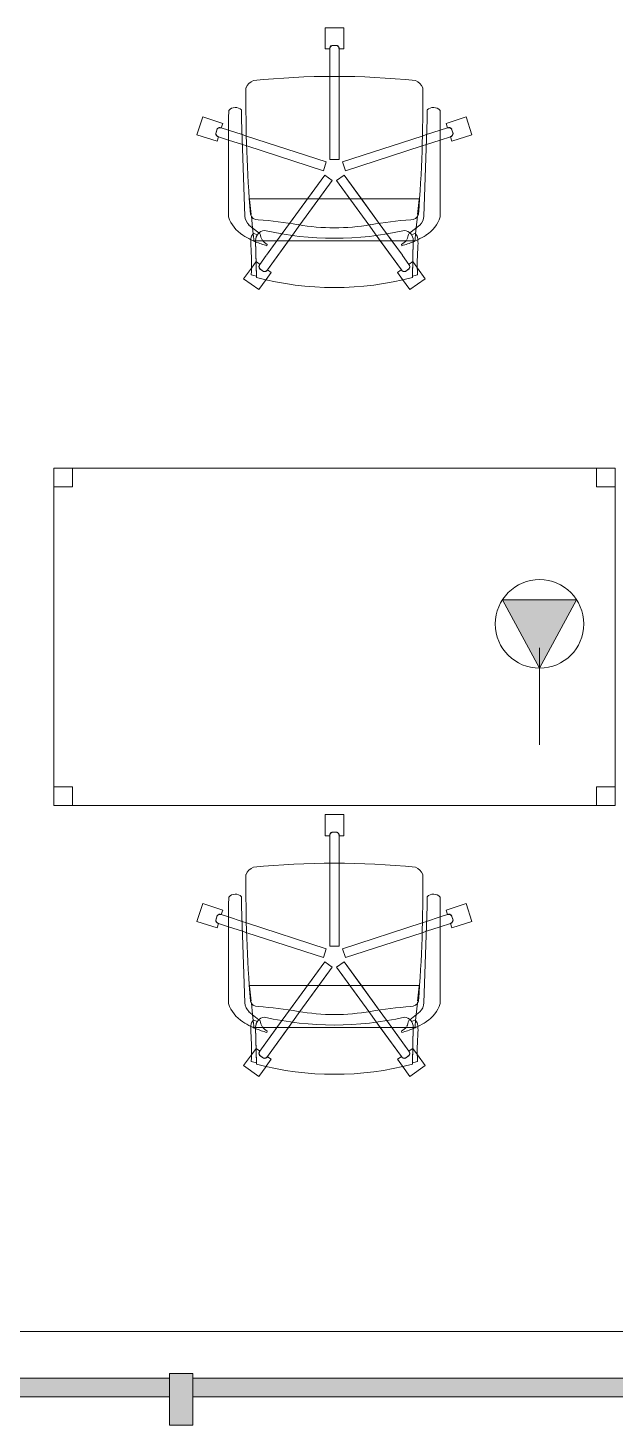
# Model space of a CAD drawing. Header units: inches. Extents: x 385 to 2249, y -1781 to -36.
# Drawn here: x 1795.1 to 1857.8, y -1724.9 to -1575.7 of the extents above; entities that cross this region are included whole.
import ezdxf

# ---------------------------------------------------------------- set-up
doc = ezdxf.new("R2010")
doc.units = ezdxf.units.IN
doc.header["$MEASUREMENT"] = 0
for name, color, linetype, lineweight in [('A-ANNO-NOTE', 131, 'Continuous', 30), ('A-GLAZ-CURT', 52, 'Continuous', 13), ('A-GLAZ-CWMG', 51, 'Continuous', 13), ('A-WALL', 113, 'Continuous', 13), ('I-FURN', 30, 'Continuous', 9)]:
    doc.layers.add(name, color=color, linetype=linetype, lineweight=lineweight)

# ---------------------------------------------------------------- blocks, each defined once
blk = doc.blocks.new('System Panel - Glazed 2-5105823-Level 5 POWER _ SIGNAL')
at = {"layer": 'A-GLAZ-CURT', "lineweight": 9}
blk.add_hatch(color=7, dxfattribs=at).paths.add_polyline_path([(-14.36, 0.25), (28.75, 0.25), (28.75, 2.25), (-28.75, 2.25), (-28.75, 0.25)], flags=0)
at = {"layer": 'A-GLAZ-CURT', "color": 8, "lineweight": 20}
for p, q in [((28.75, 2.25), (-28.75, 2.25)), ((-28.75, 2.25), (-28.75, 0.25)), ((28.75, 0.25), (28.75, 2.25)), ((-28.75, 0.25), (28.75, 0.25))]:
    blk.add_line(p, q, dxfattribs=at)
blk = doc.blocks.new('Rectangular Mullion - 2_5_ x 5_ rectangular-5104493-Level 5 POWER _ SIGNAL')
at = {"layer": 'A-GLAZ-CWMG', "lineweight": 9}
blk.add_hatch(color=7, dxfattribs=at).paths.add_polyline_path([(0, 2.75), (0, -2.75), (-2.5, -2.75), (-2.5, 2.75)], flags=0)
at = {"layer": 'A-GLAZ-CWMG', "color": 8, "lineweight": 20}
for p, q in [((-2.5, 2.75), (0, 2.75)), ((-2.5, -2.75), (-2.5, 2.75)), ((0, 2.75), (0, -2.75)), ((0, -2.75), (-2.5, -2.75))]:
    blk.add_line(p, q, dxfattribs=at)
blk = doc.blocks.new('Walls 49 - Walls 3-5097350-Level 5 POWER _ SIGNAL')
at = {"layer": 'A-WALL', "lineweight": 9}
blk.add_line((54.48, -1328.9), (54.48, -1537.12), dxfattribs=at)
blk = doc.blocks.new('F-Haworth_Chair_X99-Seminar - X99 Advanced Seminar Chair-V116-Level 5 POWER _ SIGNAL')
at = {"layer": 'I-FURN'}
for p, q in [((-8.08, 12.82), (-9.7, 11.65)), ((-8.08, 12.82), (-9.7, 11.65)), ((-7.29, 11.74), (-8.08, 12.82)), ((-7.29, 11.74), (-8.08, 12.82)), ((8.08, 12.82), (7.3, 11.75)), ((8.08, 12.82), (7.3, 11.75)), ((9.7, 11.65), (8.08, 12.82)), ((9.7, 11.65), (8.08, 12.82)), ((-9.7, 11.65), (-8.88, 10.52)), ((-9.7, 11.65), (-8.88, 10.52)), ((-8.88, 10.52), (-8.38, 9.83)), ((-8.88, 10.52), (-8.38, 9.83)), ((-8.34, 11.52), (-8.42, 7.57)), ((-8.42, 7.57), (-8.34, 11.37)), ((-8, 10.58), (-7.59, 10.88)), ((-8, 10.58), (-7.59, 10.88)), ((-7.59, 10.87), (-7.99, 10.57)), ((-7.59, 10.87), (-7.99, 10.57)), ((-6.76, 11), (-7.29, 11.74)), ((-6.76, 11), (-7.29, 11.74)), ((-4.9, 7.6), (-7.16, 10.71)), ((-4.47, 7.01), (-7.16, 10.71)), ((-7.15, 10.72), (-6.76, 11)), ((-7.15, 10.72), (-6.76, 11)), ((7.16, 10.71), (4.47, 7.01)), ((7.16, 10.71), (4.9, 7.6)), ((7.29, 11.74), (6.76, 11)), ((7.29, 11.74), (6.76, 11)), ((6.76, 11), (7.15, 10.72)), ((6.76, 11), (7.15, 10.72)), ((7.59, 10.88), (8, 10.58)), ((7.59, 10.88), (8, 10.58)), ((7.99, 10.57), (7.59, 10.87)), ((7.99, 10.57), (7.59, 10.87)), ((8.42, 7.57), (8.34, 11.52)), ((8.34, 11.37), (8.42, 7.57)), ((8.38, 9.83), (8.88, 10.52)), ((8.38, 9.83), (8.88, 10.52)), ((8.88, 10.52), (9.7, 11.65)), ((8.88, 10.52), (9.7, 11.65)), ((-8.38, 9.83), (-7.99, 10.11)), ((-8.38, 9.83), (-7.99, 10.11)), ((-7.97, 10.12), (-7.28, 9.17)), ((-7.97, 10.12), (-7.28, 9.17)), ((-7.27, 9.15), (-6.14, 7.6)), ((-7.27, 9.15), (-5.57, 6.82)), ((5.57, 6.82), (7.27, 9.15)), ((6.14, 7.6), (7.27, 9.15)), ((7.28, 9.17), (7.97, 10.12)), ((7.28, 9.17), (7.97, 10.12)), ((7.99, 10.11), (8.38, 9.83)), ((7.99, 10.11), (8.38, 9.83)), ((-8.6, 7.6), (-8.62, 7.43)), ((-8.49, 7.6), (-8.56, 7.6)), ((-7.65, 7.6), (-8.4, 7.6)), ((-6.14, 7.6), (-7.65, 7.6)), ((-7.18, 7.99), (-7.21, 8.13)), ((-4.9, 7.6), (-6.14, 7.6)), ((-6.14, 7.6), (-5.57, 6.82)), ((4.9, 7.6), (-4.9, 7.6)), ((-4.47, 7.01), (-4.9, 7.6)), ((4.9, 7.6), (4.47, 7.01)), ((6.14, 7.6), (4.9, 7.6)), ((5.57, 6.82), (6.14, 7.6)), ((7.65, 7.6), (6.14, 7.6)), ((7.21, 8.13), (7.18, 7.99)), ((8.4, 7.6), (7.65, 7.6)), ((8.56, 7.6), (8.49, 7.6)), ((8.62, 7.43), (8.6, 7.6)), ((-9.13, 5.92), (-8.07, 6.77)), ((-8.75, 6.22), (-8.88, 4.99)), ((-8.68, 6.87), (-8.75, 6.22)), ((-8.62, 7.42), (-8.68, 6.87)), ((-8.61, 6.81), (-8.23, 6.95)), ((-8.03, 6.81), (-7.95, 6.87)), ((-5.57, 6.82), (-4.79, 5.75)), ((-5.57, 6.82), (-4.79, 5.75)), ((-3.68, 5.91), (-4.47, 7.01)), ((-3.68, 5.91), (-4.47, 7.01)), ((4.47, 7.01), (3.68, 5.91)), ((4.47, 7.01), (3.68, 5.91)), ((4.79, 5.75), (5.57, 6.82)), ((4.79, 5.75), (5.57, 6.82)), ((7.95, 6.87), (8.03, 6.81)), ((8.07, 6.77), (9.13, 5.92)), ((8.23, 6.95), (8.61, 6.81)), ((8.68, 6.87), (8.62, 7.42)), ((8.75, 6.22), (8.68, 6.87)), ((8.88, 4.99), (8.75, 6.22)), ((-11.32, 5.06), (-11.32, -5.48)), ((-9.92, -5.36), (-9.57, 4.97)), ((-8.9, 4.8), (-9.07, 3.2)), ((-8.88, 4.99), (-8.89, 4.91)), ((-4.79, 5.75), (-2.89, 3.12)), ((-4.79, 5.75), (-1.04, 0.58)), ((-1.65, 3.12), (-3.68, 5.91)), ((-0.23, 1.17), (-3.68, 5.91)), ((3.68, 5.91), (0.23, 1.17)), ((1.04, 0.58), (4.79, 5.75)), ((3.68, 5.91), (1.65, 3.12)), ((2.89, 3.12), (4.79, 5.75)), ((8.89, 4.91), (8.88, 4.99)), ((9.07, 3.2), (8.9, 4.8)), ((9.57, 4.97), (9.92, -5.36)), ((11.32, -5.48), (11.32, 5.06)), ((-9.07, 3.2), (-9.07, 3.12)), ((-9.07, 3.12), (-2.89, 3.12)), ((-2.89, 3.12), (-1.65, 3.12)), ((-2.89, 3.12), (-1.04, 0.58)), ((-1.65, 3.12), (1.65, 3.12)), ((-0.23, 1.17), (-1.65, 3.12)), ((1.65, 3.12), (0.23, 1.17)), ((1.04, 0.58), (2.89, 3.12)), ((1.65, 3.12), (2.89, 3.12)), ((2.89, 3.12), (9.07, 3.12)), ((9.07, 3.12), (9.07, 3.2)), ((-1.18, 0.14), (-9.37, -2.52)), ((-1.18, 0.14), (-9.37, -2.52)), ((-0.87, -0.81), (-1.18, 0.14)), ((-0.87, -0.81), (-1.18, 0.14)), ((-1.04, 0.58), (-0.23, 1.17)), ((-1.04, 0.58), (-0.23, 1.17)), ((0.23, 1.17), (1.04, 0.58)), ((0.23, 1.17), (1.04, 0.58)), ((1.18, 0.14), (0.87, -0.81)), ((1.18, 0.14), (0.87, -0.81)), ((9.37, -2.52), (1.18, 0.14)), ((9.37, -2.52), (1.18, 0.14)), ((-9.38, -3.57), (-0.87, -0.81)), ((-9.38, -3.57), (-0.87, -0.81)), ((-0.5, -1.08), (-0.5, -9.91)), ((0.5, -1.08), (-0.5, -1.08)), ((-0.5, -1.08), (-0.5, -9.91)), ((0.5, -1.08), (-0.5, -1.08)), ((0.5, -9.91), (0.5, -1.08)), ((0.5, -9.91), (0.5, -1.08)), ((0.87, -0.81), (9.38, -3.57)), ((0.87, -0.81), (9.38, -3.57)), ((-9.83, -2.67), (-11.32, -3.15)), ((-9.83, -2.67), (-11.32, -3.15)), ((-9.37, -2.52), (-9.83, -2.67)), ((-9.37, -2.52), (-9.83, -2.67)), ((9.83, -2.67), (9.37, -2.52)), ((9.83, -2.67), (9.37, -2.52)), ((11.32, -3.15), (9.83, -2.67)), ((11.32, -3.15), (9.83, -2.67)), ((-12.55, -3.03), (-14.69, -3.72)), ((-12.55, -3.03), (-14.69, -3.72)), ((-14.69, -3.72), (-14.08, -5.62)), ((-14.69, -3.72), (-14.08, -5.62)), ((-12.53, -4.34), (-12.69, -3.85)), ((-12.53, -4.34), (-12.69, -3.85)), ((-12.68, -3.86), (-12.52, -4.33)), ((-12.68, -3.86), (-12.52, -4.33)), ((-12.4, -3.49), (-12.55, -3.03)), ((-12.4, -3.49), (-12.55, -3.03)), ((-11.32, -3.15), (-12.4, -3.5)), ((-11.32, -3.15), (-12.4, -3.5)), ((-12.09, -4.45), (-11.32, -4.21)), ((-12.09, -4.45), (-11.32, -4.21)), ((-11.94, -4.93), (-12.09, -4.47)), ((-11.94, -4.93), (-12.09, -4.47)), ((-11.32, -4.21), (-9.86, -3.73)), ((-11.32, -4.21), (-9.86, -3.73)), ((-9.86, -3.73), (-9.38, -3.57)), ((-9.86, -3.73), (-9.38, -3.57)), ((9.38, -3.57), (9.86, -3.73)), ((9.38, -3.57), (9.86, -3.73)), ((9.86, -3.73), (11.32, -4.21)), ((9.86, -3.73), (11.32, -4.21)), ((12.4, -3.5), (11.32, -3.15)), ((12.4, -3.5), (11.32, -3.15)), ((11.32, -4.21), (12.09, -4.45)), ((11.32, -4.21), (12.09, -4.45)), ((12.09, -4.47), (11.94, -4.93)), ((12.09, -4.47), (11.94, -4.93)), ((12.55, -3.03), (12.4, -3.49)), ((12.55, -3.03), (12.4, -3.49)), ((12.52, -4.33), (12.68, -3.86)), ((12.52, -4.33), (12.68, -3.86)), ((12.69, -3.85), (12.53, -4.34)), ((12.69, -3.85), (12.53, -4.34)), ((14.69, -3.72), (12.55, -3.03)), ((14.69, -3.72), (12.55, -3.03)), ((14.08, -5.62), (14.69, -3.72)), ((14.08, -5.62), (14.69, -3.72)), ((-14.08, -5.62), (-11.94, -4.93)), ((-14.08, -5.62), (-11.94, -4.93)), ((-11.32, -5.48), (-11.3, -6.32)), ((-9.92, -6.36), (-9.92, -5.36)), ((9.92, -5.36), (9.92, -6.36)), ((11.3, -6.32), (11.32, -5.48)), ((11.94, -4.93), (14.08, -5.62)), ((11.94, -4.93), (14.08, -5.62)), ((-0.5, -9.91), (-0.5, -12.88)), ((-0.5, -9.91), (-0.5, -12.88)), ((0.5, -12.88), (0.5, -9.91)), ((0.5, -12.88), (0.5, -9.91)), ((-0.52, -12.88), (-1, -12.88)), ((-1, -12.88), (-1, -15.13)), ((-0.52, -12.88), (-1, -12.88)), ((-1, -12.88), (-1, -15.13)), ((0.26, -13.26), (-0.26, -13.26)), ((0.26, -13.26), (-0.26, -13.26)), ((-0.25, -13.25), (0.25, -13.25)), ((-0.25, -13.25), (0.25, -13.25)), ((1, -12.88), (0.52, -12.88)), ((1, -12.88), (0.52, -12.88)), ((1, -15.13), (1, -12.88)), ((1, -15.13), (1, -12.88)), ((-1, -15.13), (1, -15.13)), ((-1, -15.13), (1, -15.13))]:
    blk.add_line(p, q, dxfattribs=at)
for centre, radius, start, end in [((0, -20.29), 32.89, 75.3075, 104.696), ((-36.06, 10.03), 27.2, 355.9857, 2.5118), ((0, -20.73), 33.17, 104.5766, 105.5522), ((-7.66, 10.36), 0.407, 147.1651, 216.8349), ((-7.66, 10.36), 0.407, 147.1651, 216.8349), ((-7.64, 10.36), 0.406, 148.6199, 216), ((-7.64, 10.36), 0.406, 148.6199, 216), ((-7.48, 10.49), 0.407, 35.1651, 104.8349), ((-7.48, 10.49), 0.407, 35.1651, 104.8349), ((-7.49, 10.47), 0.406, 36, 103.3801), ((-7.49, 10.47), 0.406, 36, 103.3801), ((7.48, 10.49), 0.407, 75.1651, 144.8349), ((7.48, 10.49), 0.407, 75.1651, 144.8349), ((7.49, 10.47), 0.406, 76.6199, 144), ((7.49, 10.47), 0.406, 117.0479, 144), ((7.49, 10.47), 0.406, 76.6199, 117.0479), ((7.64, 10.36), 0.406, 324, 31.3801), ((7.64, 10.36), 0.406, 324, 17.9041), ((7.66, 10.36), 0.407, 323.1651, 32.8349), ((7.66, 10.36), 0.407, 323.1651, 32.8349), ((7.64, 10.36), 0.406, 17.9041, 31.3801), ((0, -20.73), 33.17, 74.4478, 75.4234), ((36.06, 10.03), 27.2, 177.4882, 184.0143), ((-4.71, -1.15), 9.61, 116.0036, 121.9522), ((-5.2, 7.86), 3.74, 175.9857, 189.9064), ((-4.71, -1.15), 9.61, 113.5094, 116.0036), ((-4.71, -1.15), 9.61, 112.927, 113.3607), ((-4.71, -1.15), 9.61, 105.0666, 112.7369), ((-7.37, 7.55), 1.05, 178.8214, 214.7998), ((-7.37, 7.55), 1.05, 178.8214, 264.0446), ((-6.55, 6.76), 1.38, 148.7913, 174.9122), ((-6.55, 6.76), 1.38, 117.0503, 145.9813), ((6.55, 6.76), 1.38, 34.0187, 62.9497), ((4.71, -1.15), 9.61, 67.2631, 74.9334), ((7.37, 7.55), 1.05, 275.9554, 1.1786), ((6.55, 6.76), 1.38, 5.0878, 32.4248), ((7.37, 7.55), 1.05, 325.2002, 1.1786), ((4.71, -1.15), 9.61, 66.6393, 67.073), ((4.71, -1.15), 9.61, 63.9964, 66.4906), ((5.2, 7.86), 3.74, 350.0936, 4.0143), ((4.71, -1.15), 9.61, 58.0478, 63.9964), ((-7.87, 3.92), 3.63, 121.9522, 161.8211), ((-8.28, 7.33), 0.613, 189.9064, 237.4573), ((0, -26.49), 33.83, 77.2285, 102.7715), ((0, -15.97), 22.19, 79.9767, 100.0233), ((8.28, 7.33), 0.613, 302.5427, 350.0936), ((7.87, 3.92), 3.63, 18.1789, 58.0478), ((-8.18, 4.9), 1.39, 132.8922, 177.1987), ((144.06, -7.32), 153.52, 175.4787, 180.5251), ((-8.24, 4.59), 0.763, 84.2338, 165.7662), ((-11.32, 48.08), 42.84, 274.2301, 280.0233), ((11.32, 48.08), 42.84, 259.9767, 265.7699), ((8.24, 4.59), 0.763, 14.2338, 95.7662), ((-144.06, -7.32), 153.52, 359.4749, 4.5213), ((8.18, 4.9), 1.39, 2.8013, 47.1078), ((-12.28, -3.88), 0.407, 107.1651, 176.8349), ((-12.28, -3.88), 0.407, 107.1651, 176.8349), ((-12.27, -3.89), 0.406, 108, 175.3801), ((-12.27, -3.89), 0.406, 161.9041, 175.3801), ((-12.27, -3.89), 0.406, 121.476, 161.9041), ((-12.22, -4.09), 0.407, 219.1651, 288.8349), ((-12.22, -4.09), 0.407, 219.1651, 288.8349), ((-12.22, -4.07), 0.406, 220.6199, 274.524), ((-12.22, -4.07), 0.406, 220.6199, 288), ((-12.27, -3.89), 0.406, 108, 121.476), ((-12.22, -4.07), 0.406, 274.524, 288), ((12.22, -4.07), 0.406, 252, 319.3801), ((12.22, -4.09), 0.407, 251.1651, 320.8349), ((12.22, -4.09), 0.407, 251.1651, 320.8349), ((12.22, -4.07), 0.406, 252, 265.476), ((12.22, -4.07), 0.406, 265.476, 305.9041), ((12.28, -3.88), 0.407, 3.1651, 72.8349), ((12.28, -3.88), 0.407, 3.1651, 72.8349), ((12.27, -3.89), 0.406, 45.0479, 72), ((12.27, -3.89), 0.406, 4.6199, 72), ((12.22, -4.07), 0.406, 305.9041, 319.3801), ((12.27, -3.89), 0.406, 4.6199, 45.0479), ((-10.58, -5.68), 0.956, 221.8901, 314.1099), ((10.58, -5.68), 0.956, 225.8901, 318.1099), ((-8.21, -8.28), 1.31, 200.0433, 249.9567), ((8.21, -8.28), 1.31, 290.0433, 339.9567), ((0, 75.01), 84.96, 264.1475, 275.8525), ((-0.11, -12.88), 0.407, 179.1651, 248.8349), ((-0.11, -12.88), 0.407, 179.1651, 248.8349), ((-0.09, -12.88), 0.406, 180, 193.476), ((-0.09, -12.88), 0.406, 180, 247.3801), ((-0.09, -12.88), 0.406, 193.476, 233.9041), ((-0.09, -12.88), 0.406, 233.9041, 247.3801), ((0.09, -12.88), 0.406, 292.6199, 360), ((0.09, -12.88), 0.406, 292.6199, 306.0959), ((0.11, -12.88), 0.407, 291.1651, 0.8349), ((0.11, -12.88), 0.407, 291.1651, 0.8349), ((0.09, -12.88), 0.406, 306.0959, 346.524), ((0.09, -12.88), 0.406, 346.524, 360)]:
    blk.add_arc(centre, radius, start, end, dxfattribs=at)
blk = doc.blocks.new('F-Haworth_Chair_X99-Seminar - X99 Advanced Seminar Chair-V118-Level 5 POWER _ SIGNAL')
at = {"layer": 'I-FURN'}
for p, q in [((-8.08, 12.82), (-9.7, 11.65)), ((-8.08, 12.82), (-9.7, 11.65)), ((-7.29, 11.74), (-8.08, 12.82)), ((-7.29, 11.74), (-8.08, 12.82)), ((8.08, 12.82), (7.3, 11.75)), ((8.08, 12.82), (7.3, 11.75)), ((9.7, 11.65), (8.08, 12.82)), ((9.7, 11.65), (8.08, 12.82)), ((-9.7, 11.65), (-8.88, 10.52)), ((-9.7, 11.65), (-8.88, 10.52)), ((-8.88, 10.52), (-8.38, 9.83)), ((-8.88, 10.52), (-8.38, 9.83)), ((-8.34, 11.52), (-8.42, 7.57)), ((-8.42, 7.57), (-8.34, 11.37)), ((-8, 10.58), (-7.59, 10.88)), ((-8, 10.58), (-7.59, 10.88)), ((-7.59, 10.87), (-7.99, 10.57)), ((-7.59, 10.87), (-7.99, 10.57)), ((-6.76, 11), (-7.29, 11.74)), ((-6.76, 11), (-7.29, 11.74)), ((-4.9, 7.6), (-7.16, 10.71)), ((-4.47, 7.01), (-7.16, 10.71)), ((-7.15, 10.72), (-6.76, 11)), ((-7.15, 10.72), (-6.76, 11)), ((7.16, 10.71), (4.47, 7.01)), ((7.16, 10.71), (4.9, 7.6)), ((7.29, 11.74), (6.76, 11)), ((7.29, 11.74), (6.76, 11)), ((6.76, 11), (7.15, 10.72)), ((6.76, 11), (7.15, 10.72)), ((7.59, 10.88), (8, 10.58)), ((7.59, 10.88), (8, 10.58)), ((7.99, 10.57), (7.59, 10.87)), ((7.99, 10.57), (7.59, 10.87)), ((8.42, 7.57), (8.34, 11.52)), ((8.34, 11.37), (8.42, 7.57)), ((8.38, 9.83), (8.88, 10.52)), ((8.38, 9.83), (8.88, 10.52)), ((8.88, 10.52), (9.7, 11.65)), ((8.88, 10.52), (9.7, 11.65)), ((-8.38, 9.83), (-7.99, 10.11)), ((-8.38, 9.83), (-7.99, 10.11)), ((-7.97, 10.12), (-6.14, 7.6)), ((-7.97, 10.12), (-5.57, 6.82)), ((5.57, 6.82), (7.97, 10.12)), ((6.14, 7.6), (7.97, 10.12)), ((7.99, 10.11), (8.38, 9.83)), ((7.99, 10.11), (8.38, 9.83)), ((-8.6, 7.6), (-8.62, 7.43)), ((-8.49, 7.6), (-8.56, 7.6)), ((-7.65, 7.6), (-8.4, 7.6)), ((-6.14, 7.6), (-7.65, 7.6)), ((-7.18, 7.99), (-7.21, 8.13)), ((-4.9, 7.6), (-6.14, 7.6)), ((-6.14, 7.6), (-5.57, 6.82)), ((4.9, 7.6), (-4.9, 7.6)), ((-4.47, 7.01), (-4.9, 7.6)), ((4.9, 7.6), (4.47, 7.01)), ((6.14, 7.6), (4.9, 7.6)), ((5.57, 6.82), (6.14, 7.6)), ((7.65, 7.6), (6.14, 7.6)), ((7.21, 8.13), (7.18, 7.99)), ((8.4, 7.6), (7.65, 7.6)), ((8.56, 7.6), (8.49, 7.6)), ((8.62, 7.43), (8.6, 7.6)), ((-9.13, 5.92), (-8.07, 6.77)), ((-8.75, 6.22), (-8.88, 4.99)), ((-8.68, 6.87), (-8.75, 6.22)), ((-8.62, 7.42), (-8.68, 6.87)), ((-8.61, 6.81), (-8.23, 6.95)), ((-8.03, 6.81), (-7.95, 6.87)), ((-5.57, 6.82), (-4.79, 5.75)), ((-5.57, 6.82), (-4.79, 5.75)), ((-3.68, 5.91), (-4.47, 7.01)), ((-3.68, 5.91), (-4.47, 7.01)), ((4.47, 7.01), (3.68, 5.91)), ((4.47, 7.01), (3.68, 5.91)), ((4.79, 5.75), (5.57, 6.82)), ((4.79, 5.75), (5.57, 6.82)), ((7.95, 6.87), (8.03, 6.81)), ((8.07, 6.77), (9.13, 5.92)), ((8.23, 6.95), (8.61, 6.81)), ((8.68, 6.87), (8.62, 7.42)), ((8.75, 6.22), (8.68, 6.87)), ((8.88, 4.99), (8.75, 6.22)), ((-11.32, 5.06), (-11.32, -5.48)), ((-9.92, -5.36), (-9.57, 4.97)), ((-8.9, 4.8), (-9.07, 3.2)), ((-8.88, 4.99), (-8.89, 4.91)), ((-4.79, 5.75), (-2.89, 3.12)), ((-4.79, 5.75), (-1.04, 0.58)), ((-1.65, 3.12), (-3.68, 5.91)), ((-0.23, 1.17), (-3.68, 5.91)), ((3.68, 5.91), (0.23, 1.17)), ((1.04, 0.58), (4.79, 5.75)), ((3.68, 5.91), (1.65, 3.12)), ((2.89, 3.12), (4.79, 5.75)), ((8.89, 4.91), (8.88, 4.99)), ((9.07, 3.2), (8.9, 4.8)), ((9.57, 4.97), (9.92, -5.36)), ((11.32, -5.48), (11.32, 5.06)), ((-9.07, 3.2), (-9.07, 3.12)), ((-9.07, 3.12), (-2.89, 3.12)), ((-2.89, 3.12), (-1.65, 3.12)), ((-2.89, 3.12), (-1.04, 0.58)), ((-1.65, 3.12), (1.65, 3.12)), ((-0.23, 1.17), (-1.65, 3.12)), ((1.65, 3.12), (0.23, 1.17)), ((1.04, 0.58), (2.89, 3.12)), ((1.65, 3.12), (2.89, 3.12)), ((2.89, 3.12), (9.07, 3.12)), ((9.07, 3.12), (9.07, 3.2)), ((-1.18, 0.14), (-9.37, -2.52)), ((-1.18, 0.14), (-9.37, -2.52)), ((-0.87, -0.81), (-1.18, 0.14)), ((-0.87, -0.81), (-1.18, 0.14)), ((-1.04, 0.58), (-0.23, 1.17)), ((-1.04, 0.58), (-0.23, 1.17)), ((0.23, 1.17), (1.04, 0.58)), ((0.23, 1.17), (1.04, 0.58)), ((1.18, 0.14), (0.87, -0.81)), ((1.18, 0.14), (0.87, -0.81)), ((9.37, -2.52), (1.18, 0.14)), ((9.37, -2.52), (1.18, 0.14)), ((-9.38, -3.57), (-0.87, -0.81)), ((-9.38, -3.57), (-0.87, -0.81)), ((-0.5, -1.08), (-0.5, -9.91)), ((0.5, -1.08), (-0.5, -1.08)), ((-0.5, -1.08), (-0.5, -9.91)), ((0.5, -1.08), (-0.5, -1.08)), ((0.5, -9.91), (0.5, -1.08)), ((0.5, -9.91), (0.5, -1.08)), ((0.87, -0.81), (9.38, -3.57)), ((0.87, -0.81), (9.38, -3.57)), ((-9.83, -2.67), (-11.32, -3.15)), ((-9.83, -2.67), (-11.32, -3.15)), ((-9.37, -2.52), (-9.83, -2.67)), ((-9.37, -2.52), (-9.83, -2.67)), ((9.83, -2.67), (9.37, -2.52)), ((9.83, -2.67), (9.37, -2.52)), ((11.32, -3.15), (9.83, -2.67)), ((11.32, -3.15), (9.83, -2.67)), ((-12.55, -3.03), (-14.69, -3.72)), ((-12.55, -3.03), (-14.69, -3.72)), ((-14.69, -3.72), (-14.08, -5.62)), ((-14.69, -3.72), (-14.08, -5.62)), ((-12.53, -4.34), (-12.69, -3.85)), ((-12.53, -4.34), (-12.69, -3.85)), ((-12.68, -3.86), (-12.52, -4.33)), ((-12.68, -3.86), (-12.52, -4.33)), ((-12.4, -3.49), (-12.55, -3.03)), ((-12.4, -3.49), (-12.55, -3.03)), ((-11.32, -3.15), (-12.4, -3.5)), ((-11.32, -3.15), (-12.4, -3.5)), ((-12.09, -4.45), (-11.32, -4.21)), ((-12.09, -4.45), (-11.32, -4.21)), ((-11.94, -4.93), (-12.09, -4.47)), ((-11.94, -4.93), (-12.09, -4.47)), ((-11.32, -4.21), (-9.86, -3.73)), ((-11.32, -4.21), (-9.86, -3.73)), ((-9.86, -3.73), (-9.38, -3.57)), ((-9.86, -3.73), (-9.38, -3.57)), ((9.38, -3.57), (9.86, -3.73)), ((9.38, -3.57), (9.86, -3.73)), ((9.86, -3.73), (11.32, -4.21)), ((9.86, -3.73), (11.32, -4.21)), ((12.4, -3.5), (11.32, -3.15)), ((12.4, -3.5), (11.32, -3.15)), ((11.32, -4.21), (12.09, -4.45)), ((11.32, -4.21), (12.09, -4.45)), ((12.09, -4.47), (11.94, -4.93)), ((12.09, -4.47), (11.94, -4.93)), ((12.55, -3.03), (12.4, -3.49)), ((12.55, -3.03), (12.4, -3.49)), ((12.52, -4.33), (12.68, -3.86)), ((12.52, -4.33), (12.68, -3.86)), ((12.69, -3.85), (12.53, -4.34)), ((12.69, -3.85), (12.53, -4.34)), ((14.69, -3.72), (12.55, -3.03)), ((14.69, -3.72), (12.55, -3.03)), ((14.08, -5.62), (14.69, -3.72)), ((14.08, -5.62), (14.69, -3.72)), ((-14.08, -5.62), (-11.94, -4.93)), ((-14.08, -5.62), (-11.94, -4.93)), ((-11.32, -5.48), (-11.3, -6.32)), ((-9.92, -6.36), (-9.92, -5.36)), ((9.92, -5.36), (9.92, -6.36)), ((11.3, -6.32), (11.32, -5.48)), ((11.94, -4.93), (14.08, -5.62)), ((11.94, -4.93), (14.08, -5.62)), ((-0.5, -9.91), (-0.5, -12.88)), ((-0.5, -9.91), (-0.5, -12.88)), ((0.5, -12.88), (0.5, -9.91)), ((0.5, -12.88), (0.5, -9.91)), ((-0.52, -12.88), (-1, -12.88)), ((-1, -12.88), (-1, -15.13)), ((-0.52, -12.88), (-1, -12.88)), ((-1, -12.88), (-1, -15.13)), ((0.26, -13.26), (-0.26, -13.26)), ((0.26, -13.26), (-0.26, -13.26)), ((-0.25, -13.25), (0.25, -13.25)), ((-0.25, -13.25), (0.25, -13.25)), ((1, -12.88), (0.52, -12.88)), ((1, -12.88), (0.52, -12.88)), ((1, -15.13), (1, -12.88)), ((1, -15.13), (1, -12.88)), ((-1, -15.13), (1, -15.13)), ((-1, -15.13), (1, -15.13))]:
    blk.add_line(p, q, dxfattribs=at)
for centre, radius, start, end in [((0, -20.29), 32.89, 75.3075, 104.696), ((-36.06, 10.03), 27.2, 355.9857, 2.5118), ((0, -20.73), 33.17, 104.5766, 105.5522), ((-7.66, 10.36), 0.407, 147.1651, 216.8349), ((-7.66, 10.36), 0.407, 147.1651, 216.8349), ((-7.64, 10.36), 0.406, 148.6199, 216), ((-7.64, 10.36), 0.406, 148.6199, 216), ((-7.48, 10.49), 0.407, 35.1651, 104.8349), ((-7.48, 10.49), 0.407, 35.1651, 104.8349), ((-7.49, 10.47), 0.406, 36, 103.3801), ((-7.49, 10.47), 0.406, 36, 103.3801), ((7.48, 10.49), 0.407, 75.1651, 144.8349), ((7.48, 10.49), 0.407, 75.1651, 144.8349), ((7.49, 10.47), 0.406, 76.6199, 144), ((7.49, 10.47), 0.406, 117.0479, 144), ((7.49, 10.47), 0.406, 76.6199, 117.0479), ((7.64, 10.36), 0.406, 324, 31.3801), ((7.64, 10.36), 0.406, 324, 17.9041), ((7.66, 10.36), 0.407, 323.1651, 32.8349), ((7.66, 10.36), 0.407, 323.1651, 32.8349), ((7.64, 10.36), 0.406, 17.9041, 31.3801), ((0, -20.73), 33.17, 74.4478, 75.4234), ((36.06, 10.03), 27.2, 177.4882, 184.0143), ((-4.71, -1.15), 9.61, 116.0036, 121.9522), ((-5.2, 7.86), 3.74, 175.9857, 189.9064), ((-4.71, -1.15), 9.61, 113.5094, 116.0036), ((-4.71, -1.15), 9.61, 112.927, 113.3607), ((-4.71, -1.15), 9.61, 105.0666, 112.7369), ((-7.37, 7.55), 1.05, 178.8214, 214.7998), ((-7.37, 7.55), 1.05, 178.8214, 264.0446), ((-6.55, 6.76), 1.38, 148.7913, 174.9122), ((-6.55, 6.76), 1.38, 117.0503, 145.9813), ((6.55, 6.76), 1.38, 34.0187, 62.9497), ((4.71, -1.15), 9.61, 67.2631, 74.9334), ((7.37, 7.55), 1.05, 275.9554, 1.1786), ((6.55, 6.76), 1.38, 5.0878, 32.4248), ((7.37, 7.55), 1.05, 325.2002, 1.1786), ((4.71, -1.15), 9.61, 66.6393, 67.073), ((4.71, -1.15), 9.61, 63.9964, 66.4906), ((5.2, 7.86), 3.74, 350.0936, 4.0143), ((4.71, -1.15), 9.61, 58.0478, 63.9964), ((-7.87, 3.92), 3.63, 121.9522, 161.8211), ((-8.28, 7.33), 0.613, 189.9064, 237.4573), ((0, -26.49), 33.83, 77.2285, 102.7715), ((0, -15.97), 22.19, 79.9767, 100.0233), ((8.28, 7.33), 0.613, 302.5427, 350.0936), ((7.87, 3.92), 3.63, 18.1789, 58.0478), ((-8.18, 4.9), 1.39, 132.8922, 177.1987), ((144.06, -7.32), 153.52, 175.4787, 180.5251), ((-8.24, 4.59), 0.763, 84.2338, 165.7662), ((-11.32, 48.08), 42.84, 274.2301, 280.0233), ((11.32, 48.08), 42.84, 259.9767, 265.7699), ((8.24, 4.59), 0.763, 14.2338, 95.7662), ((-144.06, -7.32), 153.52, 359.4749, 4.5213), ((8.18, 4.9), 1.39, 2.8013, 47.1078), ((-12.28, -3.88), 0.407, 107.1651, 176.8349), ((-12.28, -3.88), 0.407, 107.1651, 176.8349), ((-12.27, -3.89), 0.406, 108, 175.3801), ((-12.27, -3.89), 0.406, 161.9041, 175.3801), ((-12.27, -3.89), 0.406, 121.476, 161.9041), ((-12.22, -4.09), 0.407, 219.1651, 288.8349), ((-12.22, -4.09), 0.407, 219.1651, 288.8349), ((-12.22, -4.07), 0.406, 220.6199, 274.524), ((-12.22, -4.07), 0.406, 220.6199, 288), ((-12.27, -3.89), 0.406, 108, 121.476), ((-12.22, -4.07), 0.406, 274.524, 288), ((12.22, -4.07), 0.406, 252, 319.3801), ((12.22, -4.09), 0.407, 251.1651, 320.8349), ((12.22, -4.09), 0.407, 251.1651, 320.8349), ((12.22, -4.07), 0.406, 252, 265.476), ((12.22, -4.07), 0.406, 265.476, 305.9041), ((12.28, -3.88), 0.407, 3.1651, 72.8349), ((12.28, -3.88), 0.407, 3.1651, 72.8349), ((12.27, -3.89), 0.406, 45.0479, 72), ((12.27, -3.89), 0.406, 4.6199, 72), ((12.22, -4.07), 0.406, 305.9041, 319.3801), ((12.27, -3.89), 0.406, 4.6199, 45.0479), ((-10.58, -5.68), 0.956, 221.8901, 314.1099), ((10.58, -5.68), 0.956, 225.8901, 318.1099), ((-8.21, -8.28), 1.31, 200.0433, 249.9567), ((8.21, -8.28), 1.31, 290.0433, 339.9567), ((0, 75.01), 84.96, 264.1475, 275.8525), ((-0.11, -12.88), 0.407, 179.1651, 248.8349), ((-0.11, -12.88), 0.407, 179.1651, 248.8349), ((-0.09, -12.88), 0.406, 180, 193.476), ((-0.09, -12.88), 0.406, 180, 247.3801), ((-0.09, -12.88), 0.406, 193.476, 233.9041), ((-0.09, -12.88), 0.406, 233.9041, 247.3801), ((0.09, -12.88), 0.406, 292.6199, 360), ((0.09, -12.88), 0.406, 292.6199, 306.0959), ((0.11, -12.88), 0.407, 291.1651, 0.8349), ((0.11, -12.88), 0.407, 291.1651, 0.8349), ((0.09, -12.88), 0.406, 306.0959, 346.524), ((0.09, -12.88), 0.406, 346.524, 360)]:
    blk.add_arc(centre, radius, start, end, dxfattribs=at)
blk = doc.blocks.new('Rectangular Table - Rectangular Table-5809079-Level 5 POWER _ SIGNAL')
at = {"layer": 'I-FURN'}
for p, q in [((-28, 18), (-30, 18)), ((-30, 18), (-30, 16)), ((-30, 16), (-30, 18)), ((-30, 18), (-28, 18)), ((30, 18), (-30, 18)), ((-30, 18), (-30, -18)), ((-30, -18), (-30, 18)), ((-30, 18), (30, 18)), ((-28, 16), (-28, 18)), ((-28, 18), (-28, 16)), ((28, 18), (28, 16)), ((30, 18), (28, 18)), ((28, 18), (30, 18)), ((28, 16), (28, 18)), ((30, 16), (30, 18)), ((30, 18), (30, 16)), ((30, -18), (30, 18)), ((30, 18), (30, -18)), ((-30, 16), (-28, 16)), ((-28, 16), (-30, 16)), ((28, 16), (30, 16)), ((30, 16), (28, 16)), ((-28, -16), (-30, -16)), ((-30, -16), (-30, -18)), ((-30, -18), (-30, -16)), ((-30, -16), (-28, -16)), ((-28, -18), (-28, -16)), ((-28, -16), (-28, -18)), ((30, -16), (28, -16)), ((28, -16), (28, -18)), ((28, -18), (28, -16)), ((28, -16), (30, -16)), ((30, -18), (30, -16)), ((30, -16), (30, -18)), ((-30, -18), (-28, -18)), ((-28, -18), (-30, -18)), ((-30, -18), (30, -18)), ((30, -18), (-30, -18)), ((28, -18), (30, -18)), ((30, -18), (28, -18))]:
    blk.add_line(p, q, dxfattribs=at)

msp = doc.modelspace()

# ---------------------------------------------------------------- hatches: boundary and pattern name
at = {"layer": 'A-ANNO-NOTE', "lineweight": 9}
msp.add_hatch(color=256, dxfattribs=at).paths.add_polyline_path([(1849.75, -1644.09), (1853.7, -1636.77), (1845.8, -1636.77), (1848.53, -1641.83)], flags=0)

# ---------------------------------------------------------------- linework, layer by layer
for p, q in [((1853.7, -1636.77), (1845.8, -1636.77)), ((1845.8, -1636.77), (1849.75, -1644.09)), ((1849.75, -1644.09), (1853.7, -1636.77)), ((1849.75, -1641.9), (1849.75, -1651.8)), ((1849.75, -1641.9), (1849.75, -1647.08)), ((1849.75, -1652.27), (1849.75, -1641.9))]:
    msp.add_line(p, q, dxfattribs=at)
msp.add_circle((1849.75, -1639.35), 4.73, dxfattribs=at)

# ---------------------------------------------------------------- block references
at = {"layer": 'A-GLAZ-CURT', "lineweight": 9}
for p in [(1781.45, -1722.14), (1841.45, -1722.14)]:
    msp.add_blockref('System Panel - Glazed 2-5105823-Level 5 POWER _ SIGNAL', p, dxfattribs=at)
at = {"layer": 'A-GLAZ-CWMG', "lineweight": 9, "extrusion": (0, 0, -1), "rotation": 180}
msp.add_blockref('Rectangular Mullion - 2_5_ x 5_ rectangular-5104493-Level 5 POWER _ SIGNAL', (-1812.7, -1722.14), dxfattribs=at)
at = {"layer": 'A-WALL', "lineweight": 9, "rotation": 270.0000000000001}
msp.add_blockref('Walls 49 - Walls 3-5097350-Level 5 POWER _ SIGNAL', (3244.34, -1660.41), dxfattribs=at)
at = {"layer": 'I-FURN', "rotation": 180}
for name, p in [('F-Haworth_Chair_X99-Seminar - X99 Advanced Seminar Chair-V116-Level 5 POWER _ SIGNAL', (1827.82, -1590.84)), ('Rectangular Table - Rectangular Table-5809079-Level 5 POWER _ SIGNAL', (1827.82, -1640.73)), ('F-Haworth_Chair_X99-Seminar - X99 Advanced Seminar Chair-V118-Level 5 POWER _ SIGNAL', (1827.82, -1674.84))]:
    msp.add_blockref(name, p, dxfattribs=at)

doc.saveas('drawing.dxf')
